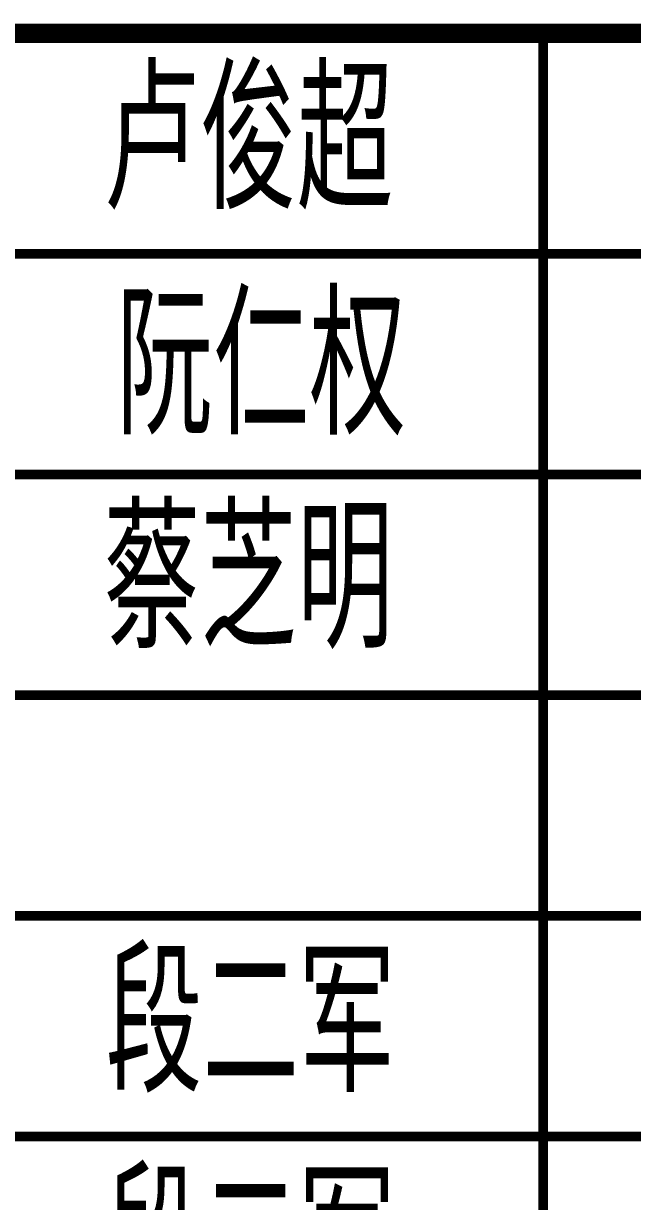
# Model space of a CAD drawing. Extents: x -24105 to 1725648, y 165513 to 982828.
# Drawn here: x 204253 to 206461, y 294277 to 298548 of the extents above; entities that cross this region are included whole.
import ezdxf

# ---------------------------------------------------------------- set-up
doc = ezdxf.new("R2010")
doc.units = 0
doc.header["$LTSCALE"] = 1000
doc.header["$MEASUREMENT"] = 0
doc.layers.add('图框', color=140, linetype='Continuous')
doc.layers.add('图签文字', color=147, linetype='Continuous')
doc.styles.add('建筑图签-2', font='TXT.shx', dxfattribs={"width": 0.5, "bigfont": 'HZTXT.shx'})

# ---------------------------------------------------------------- blocks, each defined once
blk = doc.blocks.new('AFASDFASG')
at = {"layer": '图签文字', "color": 1, "style": '建筑图签-2', "width": 0.7}
for s, p in [('卢俊超', (5115849.8, -694619.1)), ('阮仁权', (5115895.6, -695436.6)), ('蔡芝明', (5115849.8, -696210.1)), ('段二军', (5115857.2, -697820)), ('段二军', (5115857.2, -698620))]:
    blk.add_text(s, height=500, dxfattribs=at).set_placement(p)
blk = doc.blocks.new('tq123')
at = {"layer": '图框'}
for points, const_width in [([(4.9, 13200.3), (-6995.1, 13200.3)], 70), ([(-6995.1, 13200.3), (4.9, 13200.3)], 70), ([(-2495.1, 6800.3), (-2495.1, 13200.3)], 35), ([(-6995.1, 12400.3), (4.9, 12400.3)], 35), ([(-6995.1, 11600.3), (4.9, 11600.3)], 35), ([(-6995.1, 10800.3), (4.9, 10800.3)], 35), ([(-6995.1, 10000.3), (4.9, 10000.3)], 35), ([(-6995.1, 9200.3), (4.9, 9200.3)], 35)]:
    blk.add_lwpolyline(points, dxfattribs=dict(at, const_width=const_width))
at = {"color": 2}
blk.add_blockref('AFASDFASG', (-5119938.7, 707181), dxfattribs=at)

msp = doc.modelspace()

# ---------------------------------------------------------------- block references
msp.add_blockref('tq123', (208632.8, 285312.6))

doc.saveas('drawing.dxf')
